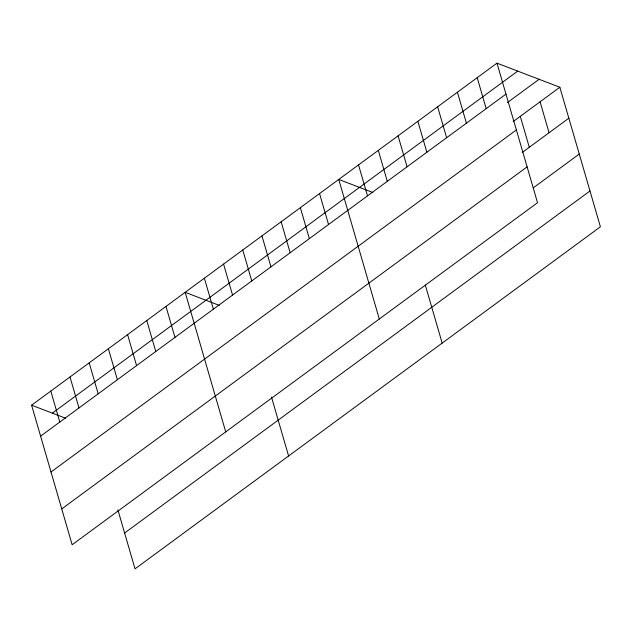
<?xml version="1.0" encoding="UTF-8"?>
<svg xmlns="http://www.w3.org/2000/svg" width="632" height="632" viewBox="0 0 632 632"><rect width="100%" height="100%" fill="white"/><g stroke="black" fill="none" stroke-linecap="round" stroke-linejoin="round"><path stroke-width="0.95" d="M496.973 63.153L537.524 202.714L72.151 544.752L31.6 405.191L496.973 63.153L559.849 87.248L600.4 226.809L135.027 568.847L117.907 509.929M52.345 413.138L517.726 71.1M40.598 436.151L505.971 94.113M507.457 102.55L539.104 79.292M513.176 121.549L559.849 87.248M51.01 471.986L516.384 129.947M522.174 152.51L568.847 118.208M61.739 508.918L527.112 166.872M533.376 187.775L579.26 154.05M124.615 533.013L589.988 190.975M372.856 192.515L338.752 179.441L379.295 319.01M219.288 305.39L185.176 292.316L225.719 431.877M31.6 405.191L65.712 418.266M540.076 101.784L549.066 132.744M520.294 116.32L529.292 147.28M477.2 77.689L486.19 108.649M457.418 92.225L466.416 123.185M437.644 106.761L446.634 137.721M417.863 121.297L426.861 152.257M398.081 135.833L407.079 166.793M425.32 285.111L442.171 343.105M378.307 150.369L387.298 181.329M358.526 164.905L367.524 195.865M319.555 193.55L328.545 224.51M300.358 207.659L309.348 238.62M281.161 221.769L290.151 252.729M261.964 235.878L270.954 266.838M242.767 249.988L251.757 280.948M271.483 397.062L288.595 455.98M223.57 264.097L232.56 295.057M204.373 278.206L213.363 309.167M165.979 306.425L174.969 337.385M146.782 320.535L155.772 351.495M127.585 334.644L136.575 365.604M108.388 348.753L117.378 379.714M89.191 362.863L98.181 393.823M69.994 376.972L78.992 407.932M50.797 391.082L59.795 422.042"/></g></svg>
